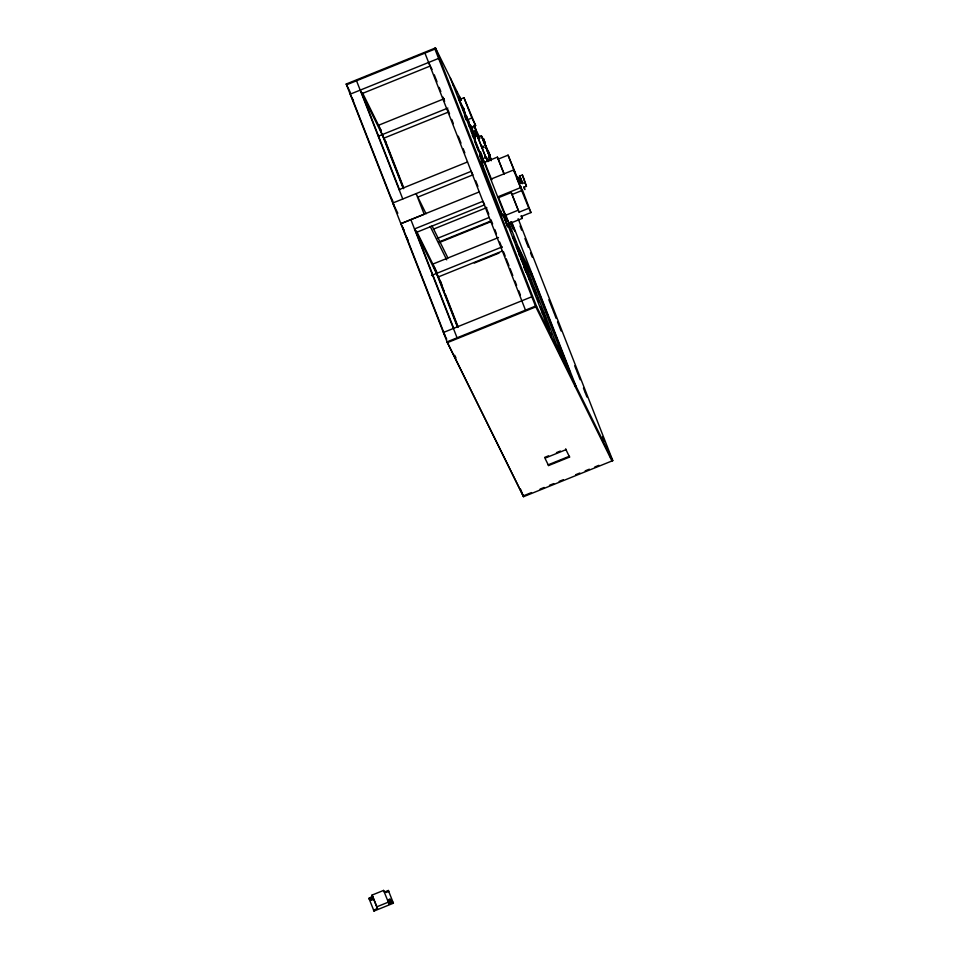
<?xml version="1.0" encoding="UTF-8"?>
<svg xmlns="http://www.w3.org/2000/svg" width="959" height="959" viewBox="0 0 959 959"><rect width="100%" height="100%" fill="white"/><g stroke="black" fill="none" stroke-linecap="round" stroke-linejoin="round"><path stroke-width="1.44" d="M472.391 130.808L471.229 128.254M370.606 898.991C370.126 902.251 374.837 898.775 371.517 898.319M389.881 900.249C387.064 902.635 393.334 902.659 390.733 900.237M518.136 218.7L612.777 460.632L523.53 496.702L447.385 342.639L346.223 84.032L435.47 47.95L460.764 99.125M346.535 84.812L434.942 49.065M438.599 58.427L350.191 94.174L353.499 100.875M430.339 65.979L361.927 93.646L399.663 190.098M444.197 98.717L378.517 125.269L403.271 188.527M458.654 96.895L459.481 96.547L460.979 100.359M459.157 99.676L463.964 97.734L475.64 125.581L470.833 127.523L459.157 99.676L462.909 107.276M378.433 136.154L447.865 108.079M383.924 138.144L448.237 112.143M467.081 119.923L471.888 117.981L475.64 125.581M473.926 127.799L474.765 127.451M471.241 131.886L472.08 131.539L475.196 138.492M473.374 134.847L476.707 133.505L478.325 137.64M474.297 136.202L472.859 136.669L472.319 135.339M473.171 136.801L473.998 136.454L475.196 138.887M489.21 157.408L490.133 157.36L486.417 158.798L477.27 135.794L473.998 137.125L475.292 139.738M477.954 137.173L481.37 135.794L482.401 138.132M485.086 147.027L486.141 147.254L485.362 147.578M485.494 147.854L486.561 148.082M399.112 189.63L467.524 161.963M481.442 158.607C483.252 157.324 482.617 161.46 481.238 156.125M473.686 136.334L472.2 132.833L482.461 158.75L485.733 157.42L486.417 158.798M481.802 159.781L482.653 159.482M488.934 156.856L489.45 155.981M503.211 214.6L507.467 225.497L510.092 224.43L509.637 223.507L522.223 218.424L521.264 216.482L530.974 212.562L528.841 208.223L519.131 212.155L518.172 210.213L505.585 215.307L505.129 214.384L502.288 215.643L481.19 161.256M489.617 158.235L490.397 157.911L490.025 159.062L491.08 159.302L487.675 160.68M504.218 174.047L497.409 157.132L484.81 162.227L484.355 161.304L481.526 162.562L480.927 161.364M487.052 159.662L487.304 160.417L490.696 159.17L486.465 148.825M498.368 159.074L508.066 155.142L517.129 177.175M418.196 196.967L472.931 174.838L471.193 171.325L392.782 203.032L397.817 213.234M508.066 155.142L514.995 172.836L513.58 169.983L491.284 178.997L491.739 179.92L484.355 161.304M479.248 191.932L400.838 223.627L404.207 230.436M400.898 223.747L424.214 214.313L416.158 193.718L426.084 213.797M522.379 174.982L524.849 182.486L522.223 183.553L519.754 176.036L522.379 174.982L523.974 178.806L526.455 186.31L523.83 187.377L524.873 189.582L523.938 186.765M517.86 177.427L516.805 177.847L518.735 182.761L519.191 183.684L520.234 183.253L517.86 177.427L520.234 183.253M517.261 178.77L518.316 178.338M518.735 182.761L519.778 182.342M505.585 215.307L498.201 196.691L520.497 187.676L528.841 208.223M519.131 212.155L511.255 192.519L498.656 197.614L498.201 196.691M416.23 232.462L484.643 204.806L482.904 201.294L414.492 228.949L441.332 283.265M512.202 194.461L521.912 190.529M433.42 229.153L486.788 207.576M437.088 238.515L489.078 217.501M501.953 214.337L502.288 215.643M438.814 242.028L490.816 221.014M439.114 242.615L491.104 221.589M483.887 161.603L504.65 214.684L509.517 224.55L507.155 225.509L507.755 226.708L504.29 217.07M498.5 237.544L432.821 264.097L457.575 327.355M431.49 275.473L502.168 246.907M438.227 276.971L502.54 250.97M474.285 263.09L499.04 253.08M516.386 247.674L517.225 247.338L516.769 246.403M516.541 247.47L518.22 250.862L519.059 250.527C520.413 256.245 526.263 263.593 523.302 263.845M518.22 250.862L519.179 253.32L520.018 252.984M519.179 253.32L519.634 254.243L520.473 253.907M520.377 255.394L519.922 254.471L519.083 254.806L519.538 255.729L520.377 255.394L524.129 263.497M520.509 258.187L521.336 257.851M522.331 261.387L523.17 261.04L523.626 261.963L522.787 262.298M524.01 266.242L525.124 268.508L525.952 268.172C527.438 271.721 532.089 283.684 530.926 280.783M525.124 268.508L526.083 270.965L526.923 270.63M526.083 270.965L526.539 271.888L527.366 271.541M525.988 272.452L526.815 272.116L530.998 280.975M555.848 345.348L556.676 345.012L569.934 371.816L531.622 273.878L530.783 274.226L568.016 369.395M531.825 296.751L443.418 332.485L446.726 339.186M535.494 306.113L447.086 341.848L523.23 495.923L531.514 492.578M447.385 342.639L536.632 306.556L612.777 460.632M550.646 336.945L551.473 336.609L507.347 223.783M559.816 355.489L560.643 355.154L505.261 213.665M575.088 386.393L575.915 386.057L511.746 221.997M544.64 457.407L548.572 455.813M556.448 452.636L560.38 451.042M548.584 465.559L569.574 457.071L569.274 456.292L548.284 464.779L548.584 465.559L544.94 458.186L565.93 449.699L565.618 448.92L569.574 457.071M540.061 489.114L544.173 487.46M549.471 485.314L553.751 483.588M559.145 481.406L563.329 479.716M575.64 474.729L579.859 473.027M585.218 470.857L589.329 469.203M594.796 466.985L598.907 465.331M388.335 890.479L393.406 903.198L373.998 911.05L373.542 910.127L377.474 908.533L372.044 895.083L383.588 890.42L384.403 892.074L388.335 890.479L388.791 891.402L386.021 892.529M373.998 911.05L368.927 898.331L372.859 896.737L377.474 908.533M376.659 906.878L388.203 902.215L389.018 903.869L392.95 902.275L393.406 903.198M488.359 160.369C489.701 163.354 487.196 157.839 488.443 160.692M484.031 140.158L484.667 141.74L484.055 140.254M483.276 140.577L483.851 141.956M478.649 139.115L478.157 137.856L478.661 139.139M519.958 252.697L519.406 251.282L519.982 252.72M462.598 107.456L464.516 112.958M467.608 120.127L467.021 118.94M472.343 130.784L469.826 124.514L470.366 125.653M474.777 138.983L474.573 138.408L475.101 139.81M545.851 318.963L544.173 314.804L545.863 318.939M487.891 152.325L488.491 153.848L488.239 153.14M487.352 160.525L487.651 160.896M554.182 341.152L553.93 340.457L554.554 342.015M541.871 310.225L541.296 308.93L542.974 313.102M467.548 119.971L461.902 106.137M527.666 271.301L527.054 269.791L527.678 271.301M515.331 241.272L515.714 242.219L515.295 241.177M472.08 131.611L473.998 136.454M484.846 143.514L491.08 159.302M484.739 144.401L485.278 145.504M486.692 148.369L486.968 148.921L484.583 142.963M489.354 156.197L489.893 157.3M490.696 159.17L481.37 135.794M475.424 128.794L480.027 138.108M489.893 158.079L491.212 160.74M475.376 130.82L476.707 133.505M474.357 130.772L476.347 134.799M466.47 115.799L466.589 116.423M482.461 158.75L484.391 162.658M428.601 62.467L432.077 69.492M518.363 247.074L531.622 273.878M507.467 225.497L508.018 226.6M519.059 250.527L516.026 244.449L519.922 254.471M519.466 251.33L531.07 274.801M525.952 268.172L522.955 262.131L526.815 272.116M523.662 264.049L524.129 264.984M521.061 259.314L522.739 262.706M530.519 279.608L530.075 278.685L529.236 279.021L529.692 279.944L526.539 271.888M611.938 460.967L535.793 306.892L434.631 48.286M432.041 225.845L447.913 257.983M430.171 226.372L446.714 259.841M362.49 92.831L381.023 130.34M360.188 90.134L386.009 142.376M346.223 84.032L350.503 92.843M416.53 231.119L437.016 272.56M439.773 280.424L441.775 284.475M390.852 197.182L392.83 201.186M406.232 236.501L408.21 240.517M454.674 355.262L456.004 357.947M372.044 895.083L372.859 896.737M368.927 898.331L369.383 899.254M484.031 142.447L484.403 143.347M517.416 178.302L516.925 177.643M475.077 139.666L475.173 139.978M462.106 106.173L462.55 107.132M468.819 122.009L469.191 122.548M488.479 160.86L488.239 160.297M487.628 160.764L487.951 161.651M526.455 186.31L524.849 182.486M520.569 178.458L519.43 176L522.223 183.553M462.969 108.259L463.485 109.434M513.005 238.312L512.657 237.556L512.813 238.323M468.124 120.247L468.4 120.882M527.462 273.639L527.762 274.358M463.281 107.564L463.605 108.319M464.719 111.508L464.636 111.328M466.506 117.765L465.211 114.672M463.137 108.475L463.832 110.117M481.334 158.726L480.938 157.791M542.147 310.332L541.871 309.625L542.938 312.958M519.754 176.036L520.821 178.59M544.736 317.729L544.688 317.537M542.338 313.149L542.77 314.18M474.154 125.197L476.287 130.736L474.309 126.144M468.124 120.366L468.495 121.254M521.216 179.968L521.924 181.671M483.66 139.235C484.523 141.225 482.773 136.909 483.576 139.031M488.275 151.031C489.126 153.032 487.448 148.813 488.191 150.827M488.946 152.625C488.107 150.695 489.821 154.926 489.03 152.829M487.436 151.09L487.172 150.479L487.663 151.678M487.879 159.59L487.999 159.757M481.886 147.47L482.269 148.345L481.418 146.259M472.26 130.424L469.91 124.766L472.883 132.114L472.523 131.023M464.096 110.884L464.779 112.527M470.653 126.348L471.313 127.955M452.996 84.32C452.133 82.318 453.871 86.658 453.08 84.524M469.011 125.269C468.196 123.399 469.898 127.607 469.095 125.473M550.49 333.564C549.675 331.682 551.377 335.89 550.574 333.768M489.689 154.519C488.754 152.397 490.624 156.797 489.689 154.651M519.023 183.193L522.128 190.062M509.241 226.672L510.823 230.268L509.145 226.108L509.373 226.863M536.381 295.6L536.393 295.564M483.084 146.667C482.101 143.982 484.283 149.712 483.24 146.871M554.302 341.32L554.566 342.015M522.271 189.558L530.974 212.562M513.58 169.983L520.497 187.676M521.157 215.691L522.223 218.424M497.409 157.132L503.799 173.471M511.255 192.519L518.172 210.213M520.03 225.988L521.66 230.16M524.921 238.503L526.551 242.675M526.743 243.166L528.373 247.338M530.555 252.912L532.197 257.096M548.848 299.688L550.478 303.859M550.73 304.483L552.36 308.666M552.66 309.409L554.29 313.581M554.542 314.24L556.184 318.424M557.551 321.924L561.087 330.963M574.717 365.811L576.347 369.982M576.587 370.594L578.217 374.765M578.529 375.556L580.171 379.74M583.444 388.107L585.074 392.291M585.29 392.83L586.92 397.002M602.516 436.884L604.158 441.068M606.34 446.642L607.97 450.826M609.217 454.015L610.847 458.186M488.287 152.505L490.816 158.75M482.233 137.545L483.48 140.745M483.756 141.297L485.877 146.703M463.964 97.734L471.888 117.981M475.304 128.842L478.565 137.185M511.231 221.781L515.019 231.443L510.38 222.056L513.101 229.021M477.27 135.794L485.733 157.42M475.868 133.84L476.947 136.598M470.869 125.653L475.208 136.741M480.507 151.714L482.101 155.766M466.086 115.368L470.833 127.523M472.236 130.256L470.342 125.833L472.284 130.52M520.042 253.823L521.672 257.995M524.945 266.35L526.575 270.534M533.492 288.215L535.134 292.387M537.316 297.961L538.946 302.145M544.017 315.103L545.647 319.287M547.829 324.849L549.459 329.033M519.634 254.243L522.259 260.956M450.322 78.003L483.492 162.814M474.441 140.721L478.673 151.546M479.728 154.243L481.322 158.307M523.89 267.082L525.46 271.109M464.456 115.679L466.086 119.863M479.716 154.711L481.358 158.894M502.9 214.612L507.755 226.708M479.848 155.957L481.478 160.105M435.47 47.95L536.632 306.556M434.295 74.85L437.016 81.815M439.198 87.389L440.828 91.573M443.01 97.147L444.652 101.33M447.925 109.686L449.555 113.869M451.737 119.443L453.367 123.627M458.282 136.166L461.003 143.143M463.185 148.717L464.827 152.889M475.724 180.772L477.906 186.346M486.081 207.252L488.814 214.217M490.996 219.791L492.626 223.974M494.808 229.549L496.438 233.72M499.711 242.088L501.893 247.662M503.535 251.845L505.165 256.029M506.256 258.81L508.977 265.775M510.068 268.568L512.801 275.533M514.983 281.107L516.613 285.291M518.795 290.865L520.425 295.048M424.945 53.105L525.496 310.153M385.662 141.656L402.96 185.878M439.965 280.484L444.281 291.536M445.372 294.305L457.803 326.084M380.255 128.782L381.346 131.563M382.869 135.471L403.655 188.587M434.559 267.609L436.741 273.171M437.568 275.149L457.958 327.415M520.617 489.234L523.53 496.702M415.259 229.992L453.535 327.822M356.532 80.772L402.768 198.993M410.836 219.587L457.071 337.808M351.929 97.686L394.509 206.545M402.576 227.139L445.156 335.998M383.588 890.42L389.018 903.869M468.28 120.247L468.519 120.858M520.713 186.25L521.312 187.82M463.161 107.672L463.76 109.194L463.125 107.612M466.062 115.643L466.685 117.262M468.232 120.055L468.483 120.726M463.581 108.715L463.257 107.828M467.189 118.664L467.501 119.575L467.177 118.58M521.36 179.86L522.068 182.03M369.91 898.032C371.72 901.892 372.883 894.687 369.91 898.032M388.563 899.878C390.373 903.75 391.536 896.545 388.563 899.878M481.766 162.67L481.814 163.426L481.766 162.67M482.725 165.128L482.785 165.883L482.725 165.128M500.598 210.836L500.658 211.591L500.598 210.836M501.569 213.294L501.617 214.049L501.569 213.294M506.16 222.08L506.22 222.836L506.16 222.08M507.119 224.538L507.179 225.293L507.119 224.538M542.758 311.903L544.424 316.05L542.758 311.903M456.436 91.201L457.059 92.759L456.472 91.285M534.439 289.858L536.093 293.981L534.439 289.858M533 286.933L534.643 291.057L533 286.933M543.333 312.562L543.741 313.581L543.357 312.622M545.935 319.994L546.342 321.013L545.935 319.994M484.774 142.04L485.386 143.574L484.822 142.124M460.164 98.741L460.752 100.192L460.164 98.741M482.557 138.683L483.156 140.206L482.557 138.683M481.502 156.125L481.921 157.12L481.502 156.125M510.991 230.16L511.387 231.155L511.027 230.22M513.556 237.341L515.163 241.392L513.556 237.341M516.601 245.888L516.218 244.869L516.601 245.876M520.437 255.693L520.989 257.084L520.437 255.693M523.506 263.533L523.123 262.514L523.506 263.521M526.335 268.976L526.887 270.366L526.335 268.976M530.675 281.742L531.07 282.737L530.675 281.742M533.564 287.592L533.959 288.599L533.564 287.592M534.726 292.111L535.122 293.106L534.726 292.111M547.385 322.931L547.781 323.938L547.385 322.931M557.682 348.033L558.282 349.555L557.73 348.141M531.586 284.068L533.18 288.12L531.586 284.068M485.098 155.586L485.602 156.844L485.098 155.586M540.456 306.736L540.84 307.731L540.456 306.736M488.622 154.195L489.222 155.694L488.622 154.195M513.401 237.341L513.796 238.335L513.437 237.412M532.125 284.679L532.521 285.674L532.161 284.763M519.658 254.77L520.246 256.257L519.658 254.77M537.615 297.961L538.011 298.944L537.615 297.961M523.506 264.216L523.123 263.293L523.518 264.204M487.448 160.621L487.196 159.937L487.388 160.561"/></g></svg>
